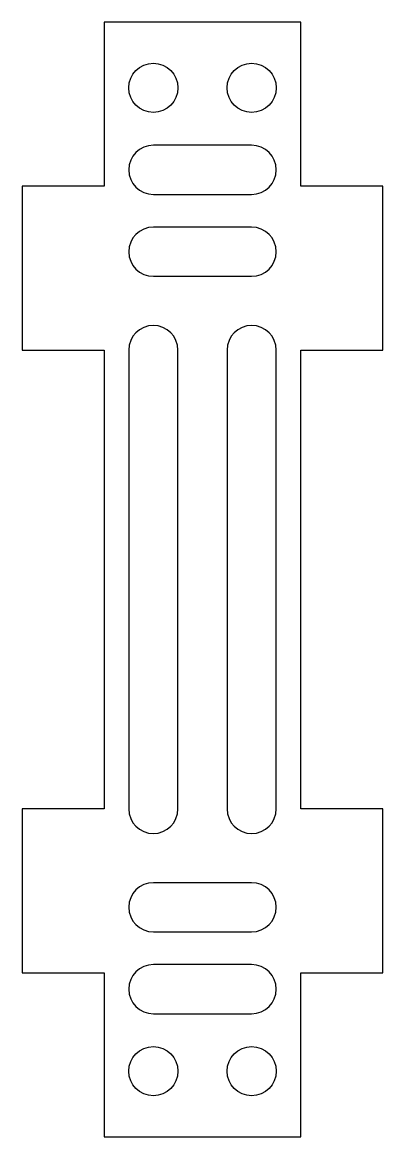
# Model space of a CAD drawing. Header units: millimetres. Extents: x -5 to 17, y 0 to 68.
import ezdxf

# ---------------------------------------------------------------- set-up
doc = ezdxf.new("R2010")
doc.units = ezdxf.units.MM

msp = doc.modelspace()

# ---------------------------------------------------------------- linework, layer by layer
at = {"color": 7, "linetype": 'Continuous', "lineweight": 25}
for p, q in [((0, 68), (0, 58)), ((12, 68), (0, 68)), ((12, 58), (12, 68)), ((9, 60.5), (3, 60.5)), ((-5, 58), (-5, 48)), ((0, 58), (-5, 58)), ((17, 58), (12, 58)), ((17, 48), (17, 58)), ((3, 57.5), (9, 57.5)), ((9, 55.5), (3, 55.5)), ((3, 52.5), (9, 52.5)), ((-5, 48), (0, 48)), ((0, 48), (0, 20)), ((1.5, 48), (1.5, 20)), ((4.5, 20), (4.5, 48)), ((7.5, 48), (7.5, 20)), ((10.5, 20), (10.5, 48)), ((12, 48), (17, 48)), ((12, 20), (12, 48)), ((-5, 20), (-5, 10)), ((0, 20), (-5, 20)), ((17, 20), (12, 20)), ((17, 10), (17, 20)), ((9, 15.5), (3, 15.5)), ((3, 12.5), (9, 12.5)), ((9, 10.5), (3, 10.5)), ((-5, 10), (0, 10)), ((0, 10), (0, 0)), ((12, 10), (17, 10)), ((12, 0), (12, 10)), ((3, 7.5), (9, 7.5)), ((0, 0), (12, 0))]:
    msp.add_line(p, q, dxfattribs=at)
for centre in [(3, 64), (9, 64), (3, 4), (9, 4)]:
    msp.add_circle(centre, 1.5, dxfattribs=at)
for centre, start, end in [((3, 59), 90, 270), ((9, 59), 270, 90), ((3, 54), 90, 270), ((9, 54), 270, 90), ((3, 48), 0, 180), ((9, 48), 0, 180), ((3, 20), 180, 0), ((9, 20), 180, 0), ((3, 14), 90, 270), ((9, 14), 270, 90), ((3, 9), 90, 270), ((9, 9), 270, 90)]:
    msp.add_arc(centre, 1.5, start, end, dxfattribs=at)

doc.saveas('drawing.dxf')
